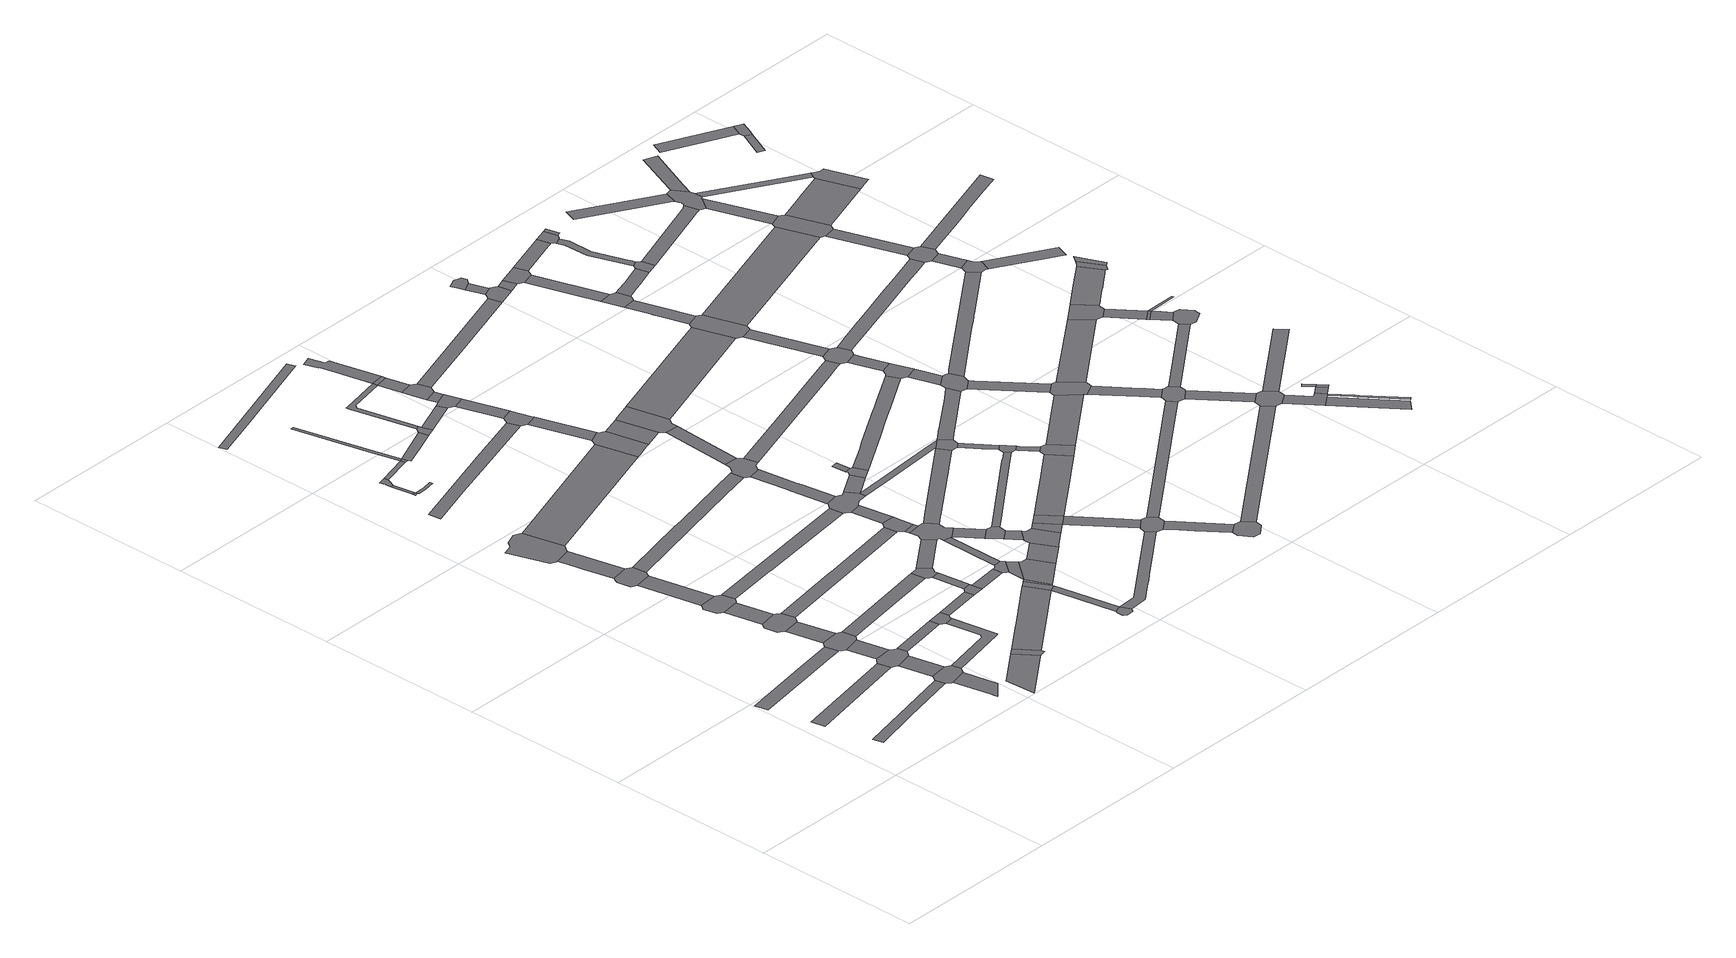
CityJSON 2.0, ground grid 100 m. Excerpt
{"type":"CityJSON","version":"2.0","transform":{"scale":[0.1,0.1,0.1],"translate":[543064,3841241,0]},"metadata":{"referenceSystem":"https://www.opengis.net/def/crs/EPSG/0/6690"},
"CityObjects":{
"road1":{"type":"Road","attributes":{"RoadStructureAttribute.sectionType":"1"},"geometry":[{"type":"MultiSurface","lod":"1","boundaries":[[[0,1,2,3,4]]]}]},
"road2":{"type":"Road","attributes":{"RoadStructureAttribute.sectionType":"1"},"geometry":[{"type":"MultiSurface","lod":"1","boundaries":[[[5,6,7,8,9,10,11,12]]]}]},
"road3":{"type":"Road","attributes":{"RoadStructureAttribute.sectionType":"1"},"geometry":[{"type":"MultiSurface","lod":"1","boundaries":[[[13,14,15,16,17,18,19]]]}]},
"road4":{"type":"Road","attributes":{"RoadStructureAttribute.sectionType":"1"},"geometry":[{"type":"MultiSurface","lod":"1","boundaries":[[[20,21,22,23,24,25]]]}]},
"road5":{"type":"Road","geometry":[{"type":"MultiSurface","lod":"1","boundaries":[[[26,27,28,29,0,4,30,31,21,20,32,33,34]]]}]},
"road6":{"type":"Road","attributes":{"RoadStructureAttribute.sectionType":"1"},"geometry":[{"type":"MultiSurface","lod":"1","boundaries":[[[35,36,28,27]]]}]},
"road7":{"type":"Road","geometry":[{"type":"MultiSurface","lod":"1","boundaries":[[[37,38,39,40,41,5,12,42,36,35,43,44,45,46]]]}]},
"road8":{"type":"Road","attributes":{"RoadStructureAttribute.sectionType":"1"},"geometry":[{"type":"MultiSurface","lod":"1","boundaries":[[[47,48,40,39]]]}]},
"road9":{"type":"Road","geometry":[{"type":"MultiSurface","lod":"1","boundaries":[[[49,50,51,52,13,19,53,54,48,47,55,56]]]}]},
"road10":{"type":"Road","attributes":{"RoadStructureAttribute.sectionType":"1"},"geometry":[{"type":"MultiSurface","lod":"1","boundaries":[[[57,58,50,49]]]}]},
"road11":{"type":"Road","geometry":[{"type":"MultiSurface","lod":"1","boundaries":[[[59,60,61,62,63,64,65,66,67,58,57,68,69,70,71]]]}]},
"road12":{"type":"Road","attributes":{"RoadStructureAttribute.sectionType":"1"},"geometry":[{"type":"MultiSurface","lod":"1","boundaries":[[[72,73,62,61]]]}]},
"road13":{"type":"Road","geometry":[{"type":"MultiSurface","lod":"1","boundaries":[[[74,75,76,77,78,79,80,73,72,81,82,83]]]}]},
"road14":{"type":"Road","attributes":{"RoadStructureAttribute.sectionType":"1"},"geometry":[{"type":"MultiSurface","lod":"1","boundaries":[[[84,85,76,75]]]}]},
"road15":{"type":"Road","geometry":[{"type":"MultiSurface","lod":"1","boundaries":[[[86,87,88,89,90,91,92,93,85,84,94,95,96,97,98]]]}]},
"road16":{"type":"Road","attributes":{"RoadStructureAttribute.sectionType":"1"},"geometry":[{"type":"MultiSurface","lod":"1","boundaries":[[[99,100,101,102,103,89,88]]]}]},
"road17":{"type":"Road","geometry":[{"type":"MultiSurface","lod":"1","boundaries":[[[104,105,106,107,108,109,110,100,99,111,112,113]]]}]},
"road18":{"type":"Road","attributes":{"RoadStructureAttribute.sectionType":"1"},"geometry":[{"type":"MultiSurface","lod":"1","boundaries":[[[114,115,116,117,118]]]}]},
"road19":{"type":"Road","attributes":{"RoadStructureAttribute.sectionType":"1"},"geometry":[{"type":"MultiSurface","lod":"1","boundaries":[[[119,46,45,120,121]]]}]},
"road20":{"type":"Road","attributes":{"RoadStructureAttribute.sectionType":"1"},"geometry":[{"type":"MultiSurface","lod":"1","boundaries":[[[122,123,124,125,126,127,128,34,33]]]}]},
"road21":{"type":"Road","geometry":[{"type":"MultiSurface","lod":"1","boundaries":[[[129,114,118,130,131,132]]]}]},
"road22":{"type":"Road","geometry":[{"type":"MultiSurface","lod":"1","boundaries":[[[133,134,135,136,137]]]}]},
"road23":{"type":"Road","attributes":{"RoadStructureAttribute.sectionType":"1"},"geometry":[{"type":"MultiSurface","lod":"1","boundaries":[[[138,139,133,137]]]}]},
"road24":{"type":"Road","geometry":[{"type":"MultiSurface","lod":"1","boundaries":[[[140,141,142,143,144,139,138,145,146]]]}]},
"road25":{"type":"Road","attributes":{"RoadStructureAttribute.sectionType":"1"},"geometry":[{"type":"MultiSurface","lod":"1","boundaries":[[[147,56,55,148,149]]]}]},
"road26":{"type":"Road","geometry":[{"type":"MultiSurface","lod":"1","boundaries":[[[150,151,152,153,154,155,156,137,136]]]}]},
"road27":{"type":"Road","geometry":[{"type":"MultiSurface","lod":"1","boundaries":[[[157,119,121,126,125,158,159]]]}]},
"road28":{"type":"Road","attributes":{"RoadStructureAttribute.sectionType":"1"},"geometry":[{"type":"MultiSurface","lod":"1","boundaries":[[[160,140,146,161]]]}]},
"road29":{"type":"Road","attributes":{"RoadStructureAttribute.sectionType":"1"},"geometry":[{"type":"MultiSurface","lod":"1","boundaries":[[[162,157,159,163]]]}]},
"road30":{"type":"Road","attributes":{"RoadStructureAttribute.sectionType":"1"},"geometry":[{"type":"MultiSurface","lod":"1","boundaries":[[[164,165,166,71,70,167,168]]]}]},
"road31":{"type":"Road","geometry":[{"type":"MultiSurface","lod":"1","boundaries":[[[169,160,161,170,171]]]}]},
"road32":{"type":"Road","attributes":{"RoadStructureAttribute.sectionType":"1"},"geometry":[{"type":"MultiSurface","lod":"1","boundaries":[[[172,173,174,129,132,175,176,177]]]}]},
"road33":{"type":"Road","attributes":{"RoadStructureAttribute.sectionType":"1"},"geometry":[{"type":"MultiSurface","lod":"1","boundaries":[[[178,179,180,181,160,169]]]}]},
"road34":{"type":"Road","attributes":{"RoadStructureAttribute.sectionType":"1"},"geometry":[{"type":"MultiSurface","lod":"1","boundaries":[[[182,183,184,83,82,185,186,187,188]]]}]},
"road35":{"type":"Road","attributes":{"RoadStructureAttribute.sectionType":"1"},"geometry":[{"type":"MultiSurface","lod":"1","boundaries":[[[189,190,191,192,193,194,195,196]]]}]},
"road36":{"type":"Road","attributes":{"RoadStructureAttribute.sectionType":"1"},"geometry":[{"type":"MultiSurface","lod":"1","boundaries":[[[197,198,113,112,199]]]}]},
"road37":{"type":"Road","attributes":{"RoadStructureAttribute.sectionType":"1"},"geometry":[{"type":"MultiSurface","lod":"1","boundaries":[[[200,201,202,203,98,97,204,205,206,207]]]}]},
"road38":{"type":"Road","geometry":[{"type":"MultiSurface","lod":"1","boundaries":[[[208,209,162,163,210,211]]]}]},
"road39":{"type":"Road","attributes":{"RoadStructureAttribute.sectionType":"1"},"geometry":[{"type":"MultiSurface","lod":"1","boundaries":[[[212,169,171,213,214,215]]]}]},
"road40":{"type":"Road","attributes":{"RoadStructureAttribute.sectionType":"1"},"geometry":[{"type":"MultiSurface","lod":"1","boundaries":[[[216,217,218,219,220,221,222,223]]]}]},
"road41":{"type":"Road","attributes":{"RoadStructureAttribute.sectionType":"1"},"geometry":[{"type":"MultiSurface","lod":"1","boundaries":[[[224,225,209,208]]]}]},
"road42":{"type":"Road","geometry":[{"type":"MultiSurface","lod":"1","boundaries":[[[226,227,147,149,228,225,224,229,230,231,232]]]}]},
"road43":{"type":"Road","attributes":{"RoadStructureAttribute.sectionType":"1"},"geometry":[{"type":"MultiSurface","lod":"1","boundaries":[[[233,211,210,234]]]}]},
"road44":{"type":"Road","geometry":[{"type":"MultiSurface","lod":"1","boundaries":[[[235,236,237,238,239,240,241,242]]]}]},
"road45":{"type":"Road","geometry":[{"type":"MultiSurface","lod":"1","boundaries":[[[243,244,212,215,245,246]]]}]},
"road46":{"type":"Road","attributes":{"RoadStructureAttribute.sectionType":"1"},"geometry":[{"type":"MultiSurface","lod":"1","boundaries":[[[247,248,177,249,236,235]]]}]},
"road47":{"type":"Road","geometry":[{"type":"MultiSurface","lod":"1","boundaries":[[[250,251,172,177,248,252]]]}]},
"road48":{"type":"Road","attributes":{"RoadStructureAttribute.sectionType":"1"},"geometry":[{"type":"MultiSurface","lod":"1","boundaries":[[[253,250,252,254]]]}]},
"road49":{"type":"Road","attributes":{"RoadStructureAttribute.sectionType":"1"},"geometry":[{"type":"MultiSurface","lod":"1","boundaries":[[[255,226,232,256]]]}]},
"road50":{"type":"Road","geometry":[{"type":"MultiSurface","lod":"1","boundaries":[[[257,258,259,233,234,260,261,262]]]}]},
"road51":{"type":"Road","attributes":{"RoadStructureAttribute.sectionType":"1"},"geometry":[{"type":"MultiSurface","lod":"1","boundaries":[[[263,264,265,266,244,243,267,268,269]]]}]},
"road52":{"type":"Road","attributes":{"RoadStructureAttribute.sectionType":"1"},"geometry":[{"type":"MultiSurface","lod":"1","boundaries":[[[270,262,261,253,271]]]}]},
"road53":{"type":"Road","attributes":{"RoadStructureAttribute.sectionType":"1"},"geometry":[{"type":"MultiSurface","lod":"1","boundaries":[[[272,246,245,273]]]}]},
"road54":{"type":"Road","geometry":[{"type":"MultiSurface","lod":"1","boundaries":[[[274,271,253,254,275,276,277]]]}]},
"road55":{"type":"Road","attributes":{"RoadStructureAttribute.sectionType":"1"},"geometry":[{"type":"MultiSurface","lod":"1","boundaries":[[[278,279,258,257,280]]]}]},
"road56":{"type":"Road","geometry":[{"type":"MultiSurface","lod":"1","boundaries":[[[281,164,168,282,283,284,285]]]}]},
"road57":{"type":"Road","attributes":{"RoadStructureAttribute.sectionType":"1"},"geometry":[{"type":"MultiSurface","lod":"1","boundaries":[[[283,282,286,287]]]}]},
"road58":{"type":"Road","geometry":[{"type":"MultiSurface","lod":"1","boundaries":[[[288,287,286,289,290,255,256,291,292,278,280,293,294,295,296,297,298]]]}]},
"road59":{"type":"Road","attributes":{"RoadStructureAttribute.sectionType":"1"},"geometry":[{"type":"MultiSurface","lod":"1","boundaries":[[[299,300,281,285]]]}]},
"road60":{"type":"Road","geometry":[{"type":"MultiSurface","lod":"1","boundaries":[[[301,302,272,273,303,304,305]]]}]},
"road61":{"type":"Road","attributes":{"RoadStructureAttribute.sectionType":"1"},"geometry":[{"type":"MultiSurface","lod":"1","boundaries":[[[306,277,276,307]]]}]},
"road62":{"type":"Road","geometry":[{"type":"MultiSurface","lod":"1","boundaries":[[[308,309,310,311,312,313,189,196,314,315]]]}]},
"road63":{"type":"Road","attributes":{"RoadStructureAttribute.sectionType":"1"},"geometry":[{"type":"MultiSurface","lod":"1","boundaries":[[[294,293,316,317,318]]]}]},
"road64":{"type":"Road","attributes":{"RoadStructureAttribute.sectionType":"1"},"geometry":[{"type":"MultiSurface","lod":"1","boundaries":[[[319,320,321,322,323,302,301]]]}]},
"road65":{"type":"Road","geometry":[{"type":"MultiSurface","lod":"1","boundaries":[[[324,325,326,327,328,329,182,188,330,331,300,299,332,333,334,335,336,337,338]]]}]},
"road66":{"type":"Road","attributes":{"RoadStructureAttribute.sectionType":"1"},"geometry":[{"type":"MultiSurface","lod":"1","boundaries":[[[339,305,304,340,312,311]]]}]},
"road67":{"type":"Road","attributes":{"RoadStructureAttribute.sectionType":"1"},"geometry":[{"type":"MultiSurface","lod":"1","boundaries":[[[341,315,314,342,343]]]}]},
"road68":{"type":"Road","geometry":[{"type":"MultiSurface","lod":"1","boundaries":[[[344,343,342,197,199,345,346,347,348]]]}]},
"road69":{"type":"Road","attributes":{"RoadStructureAttribute.sectionType":"1"},"geometry":[{"type":"MultiSurface","lod":"1","boundaries":[[[349,269,350,351,352]]]}]},
"road70":{"type":"Road","attributes":{"RoadStructureAttribute.sectionType":"1"},"geometry":[{"type":"MultiSurface","lod":"1","boundaries":[[[353,354,355,356,357,358,359,327,326]]]}]},
"road71":{"type":"Road","geometry":[{"type":"MultiSurface","lod":"1","boundaries":[[[352,351,360,321,320,361,362,363]]]}]},
"road72":{"type":"Road","geometry":[{"type":"MultiSurface","lod":"1","boundaries":[[[364,263,269,349]]]}]},
"road73":{"type":"Road","attributes":{"RoadStructureAttribute.sectionType":"1"},"geometry":[{"type":"MultiSurface","lod":"1","boundaries":[[[365,366,367,368,369,370,371,372,373,263,364]]]}]},
"road74":{"type":"Road","geometry":[{"type":"MultiSurface","lod":"1","boundaries":[[[318,317,374,375,376,377,378]]]}]},
"road75":{"type":"Road","attributes":{"RoadStructureAttribute.sectionType":"1"},"geometry":[{"type":"MultiSurface","lod":"1","boundaries":[[[379,380,235,242,381,382,383,384,385,386,387,388]]]}]},
"road76":{"type":"Road","geometry":[{"type":"MultiSurface","lod":"1","boundaries":[[[389,390,391,392,200,207,357,356,393,394,395,396,397,398]]]}]},
"road77":{"type":"Road","attributes":{"RoadStructureAttribute.sectionType":"1"},"geometry":[{"type":"MultiSurface","lod":"1","boundaries":[[[375,374,399,400]]]}]},
"road78":{"type":"Road","geometry":[{"type":"MultiSurface","lod":"1","boundaries":[[[401,402,400,399,403,306,307,404,405,406]]]}]},
"road79":{"type":"Road","attributes":{"RoadStructureAttribute.sectionType":"1"},"geometry":[{"type":"MultiSurface","lod":"1","boundaries":[[[407,348,347,408]]]}]},
"road80":{"type":"Road","attributes":{"RoadStructureAttribute.sectionType":"1"},"geometry":[{"type":"MultiSurface","lod":"1","boundaries":[[[409,338,337,410,411]]]}]},
"road81":{"type":"Road","attributes":{"RoadStructureAttribute.sectionType":"1"},"geometry":[{"type":"MultiSurface","lod":"1","boundaries":[[[412,389,398,413]]]}]},
"road82":{"type":"Road","attributes":{"RoadStructureAttribute.sectionType":"1"},"geometry":[{"type":"MultiSurface","lod":"1","boundaries":[[[414,406,405,415]]]}]},
"road83":{"type":"Road","geometry":[{"type":"MultiSurface","lod":"1","boundaries":[[[416,417,418,407,408,419,412,413,420,421,422]]]}]},
"road84":{"type":"Road","geometry":[{"type":"MultiSurface","lod":"1","boundaries":[[[423,424,425,409,411,426,427]]]}]},
"road85":{"type":"Road","geometry":[{"type":"MultiSurface","lod":"1","boundaries":[[[428,429,424,423]]]}]},
"road86":{"type":"Road","geometry":[{"type":"MultiSurface","lod":"1","boundaries":[[[430,414,415,431]]]}]},
"road87":{"type":"Road","attributes":{"RoadStructureAttribute.sectionType":"1"},"geometry":[{"type":"MultiSurface","lod":"1","boundaries":[[[432,433,298,297,434,435,436,437,438,439,440]]]}]},
"road88":{"type":"Road","attributes":{"RoadStructureAttribute.sectionType":"1"},"geometry":[{"type":"MultiSurface","lod":"1","boundaries":[[[441,442,431,415,443,444,445]]]}]},
"road89":{"type":"Road","attributes":{"RoadStructureAttribute.sectionType":"1"},"geometry":[{"type":"MultiSurface","lod":"1","boundaries":[[[446,447,448,337,336,449,450,451]]]}]},
"road90":{"type":"Road","attributes":{"RoadStructureAttribute.sectionType":"1"},"geometry":[{"type":"MultiSurface","lod":"1","boundaries":[[[452,453,454,455,378,377,456,457,458,459,460]]]}]},
"road91":{"type":"Road","geometry":[{"type":"MultiSurface","lod":"1","boundaries":[[[461,445,444,462,463,379,388,464,465,466,467,468,469]]]}]},
"road92":{"type":"Road","attributes":{"RoadStructureAttribute.sectionType":"1"},"geometry":[{"type":"MultiSurface","lod":"1","boundaries":[[[470,471,363,362,472,473,474,475]]]}]},
"road93":{"type":"Road","attributes":{"RoadStructureAttribute.sectionType":"1"},"geometry":[{"type":"MultiSurface","lod":"1","boundaries":[[[476,477,466,465,478,479,480,481,482]]]}]},
"road94":{"type":"Road","attributes":{"RoadStructureAttribute.sectionType":"1"},"geometry":[{"type":"MultiSurface","lod":"1","boundaries":[[[483,484,485,486,430,431,487,488,489]]]}]},
"road95":{"type":"Road","geometry":[{"type":"MultiSurface","lod":"1","boundaries":[[[482,481,490,491,492,493,494,495,496,497,498]]]}]},
"road96":{"type":"Road","attributes":{"RoadStructureAttribute.sectionType":"1"},"geometry":[{"type":"MultiSurface","lod":"1","boundaries":[[[499,500,501,502,503,397,396,504,505,506]]]}]},
"road97":{"type":"Road","geometry":[{"type":"MultiSurface","lod":"1","boundaries":[[[507,446,451,432,440,508,509,510,511,512]]]}]},
"road98":{"type":"Road","attributes":{"RoadStructureAttribute.sectionType":"1"},"geometry":[{"type":"MultiSurface","lod":"1","boundaries":[[[513,514,515,516,517,518,519,520,427,426,521,522,523,524,525,526,527]]]}]},
"road99":{"type":"Road","attributes":{"RoadStructureAttribute.sectionType":"1"},"geometry":[{"type":"MultiSurface","lod":"1","boundaries":[[[528,416,422,529,530]]]}]},
"road100":{"type":"Road","attributes":{"RoadStructureAttribute.sectionType":"1"},"geometry":[{"type":"MultiSurface","lod":"1","boundaries":[[[531,532,510,509,533,534,535,536]]]}]},
"road101":{"type":"Road","geometry":[{"type":"MultiSurface","lod":"1","boundaries":[[[537,536,535,452,460,538,539]]]}]},
"road102":{"type":"Road","attributes":{"RoadStructureAttribute.sectionType":"1"},"geometry":[{"type":"MultiSurface","lod":"1","boundaries":[[[540,539,538,541,542,543]]]}]},
"road103":{"type":"Road","geometry":[{"type":"MultiSurface","lod":"1","boundaries":[[[544,543,542,483,489,545,546]]]}]},
"road104":{"type":"Road","attributes":{"RoadStructureAttribute.sectionType":"1"},"geometry":[{"type":"MultiSurface","lod":"1","boundaries":[[[547,548,549,550,551,552,553,507,512,554,555,556]]]}]},
"road105":{"type":"Road","attributes":{"RoadStructureAttribute.sectionType":"1"},"geometry":[{"type":"MultiSurface","lod":"1","boundaries":[[[557,558,559,560]]]}]},
"road106":{"type":"Road","geometry":[{"type":"MultiSurface","lod":"1","boundaries":[[[561,560,559,562,470,475,563,564]]]}]},
"road107":{"type":"Road","geometry":[{"type":"MultiSurface","lod":"1","boundaries":[[[565,566,567,568,569,570,558,557,571,572,573]]]}]},
"road108":{"type":"Road","attributes":{"RoadStructureAttribute.sectionType":"1"},"geometry":[{"type":"MultiSurface","lod":"1","boundaries":[[[574,469,468,575]]]}]},
"road109":{"type":"Road","attributes":{"RoadStructureAttribute.sectionType":"1"},"geometry":[{"type":"MultiSurface","lod":"1","boundaries":[[[576,564,563,577]]]}]},
"road110":{"type":"Road","attributes":{"RoadStructureAttribute.sectionType":"1"},"geometry":[{"type":"MultiSurface","lod":"1","boundaries":[[[578,546,545,579]]]}]},
"road111":{"type":"Road","geometry":[{"type":"MultiSurface","lod":"1","boundaries":[[[580,576,577,581,582,583]]]}]},
"road112":{"type":"Road","attributes":{"RoadStructureAttribute.sectionType":"1"},"geometry":[{"type":"MultiSurface","lod":"1","boundaries":[[[582,581,584,585,586,587]]]}]},
"road113":{"type":"Road","attributes":{"RoadStructureAttribute.sectionType":"1"},"geometry":[{"type":"MultiSurface","lod":"1","boundaries":[[[588,589,590,591,592,593,594,595,596,597]]]}]},
"road114":{"type":"Road","attributes":{"RoadStructureAttribute.sectionType":"1"},"geometry":[{"type":"MultiSurface","lod":"1","boundaries":[[[598,498,497,599,600]]]}]},
"road115":{"type":"Road","geometry":[{"type":"MultiSurface","lod":"1","boundaries":[[[597,596,528,530,601,602,603,604,605,606,607]]]}]},
"road116":{"type":"Road","geometry":[{"type":"MultiSurface","lod":"1","boundaries":[[[608,587,586,591,590,609,610,611,612]]]}]},
"road117":{"type":"Road","attributes":{"RoadStructureAttribute.sectionType":"1"},"geometry":[{"type":"MultiSurface","lod":"1","boundaries":[[[604,603,613,614]]]}]},
"road118":{"type":"Road","geometry":[{"type":"MultiSurface","lod":"1","boundaries":[[[615,616,617,618,513,527,619,620]]]}]},
"road119":{"type":"Road","geometry":[{"type":"MultiSurface","lod":"1","boundaries":[[[621,614,613,622,623,499,506,624,625,626,627,628,629]]]}]},
"road120":{"type":"Road","attributes":{"RoadStructureAttribute.sectionType":"1"},"geometry":[{"type":"MultiSurface","lod":"1","boundaries":[[[630,626,625,631,632,616,615]]]}]},
"road121":{"type":"Road","attributes":{"RoadStructureAttribute.sectionType":"1"},"geometry":[{"type":"MultiSurface","lod":"1","boundaries":[[[620,619,633,634]]]}]},
"road122":{"type":"Road","geometry":[{"type":"MultiSurface","lod":"1","boundaries":[[[634,633,635,547,556,636,637,638,639,640]]]}]},
"road123":{"type":"Road","attributes":{"RoadStructureAttribute.sectionType":"1"},"geometry":[{"type":"MultiSurface","lod":"1","boundaries":[[[641,637,636,642,643]]]}]},
"road124":{"type":"Road","attributes":{"RoadStructureAttribute.sectionType":"1"},"geometry":[{"type":"MultiSurface","lod":"1","boundaries":[[[644,645,646,612,611,647,648,649,650]]]}]},
"road125":{"type":"Road","attributes":{"RoadStructureAttribute.sectionType":"1"},"geometry":[{"type":"MultiSurface","lod":"1","boundaries":[[[651,652,653,654,580,583,655,656,657]]]}]},
"road126":{"type":"Road","geometry":[{"type":"MultiSurface","lod":"1","boundaries":[[[643,642,658,578,579,659,660,661,662,663,664]]]}]},
"road127":{"type":"Road","attributes":{"RoadStructureAttribute.sectionType":"1"},"geometry":[{"type":"MultiSurface","lod":"1","boundaries":[[[665,666,660,659,667,668,669]]]}]},
"road128":{"type":"Road","geometry":[{"type":"MultiSurface","lod":"1","boundaries":[[[670,671,644,650,672,673]]]}]},
"road129":{"type":"Road","attributes":{"RoadStructureAttribute.sectionType":"1"},"geometry":[{"type":"MultiSurface","lod":"1","boundaries":[[[674,675,676,677,678,679,680,681,671,670]]]}]},
"road130":{"type":"Road","geometry":[{"type":"MultiSurface","lod":"1","boundaries":[[[682,651,657,683,684,679,678,685,686]]]}]},
"road131":{"type":"Road","geometry":[{"type":"MultiSurface","lod":"1","boundaries":[[[687,688,669,668,689,690,574,575,691,692,693,694,695,696]]]}]},
"road132":{"type":"Road","attributes":{"RoadStructureAttribute.sectionType":"1"},"geometry":[{"type":"MultiSurface","lod":"1","boundaries":[[[697,682,686,698]]]}]},
"road133":{"type":"Road","attributes":{"RoadStructureAttribute.sectionType":"1"},"geometry":[{"type":"MultiSurface","lod":"1","boundaries":[[[693,692,699,700]]]}]},
"road134":{"type":"Road","attributes":{"RoadStructureAttribute.sectionType":"1"},"geometry":[{"type":"MultiSurface","lod":"1","boundaries":[[[701,607,606,702]]]}]},
"road135":{"type":"Road","attributes":{"RoadStructureAttribute.sectionType":"1"},"geometry":[{"type":"MultiSurface","lod":"1","boundaries":[[[703,704,705,706,707,708,709,710,711,629,628,712,713,714,715,716]]]}]},
"road136":{"type":"Road","attributes":{"RoadStructureAttribute.sectionType":"1"},"geometry":[{"type":"MultiSurface","lod":"1","boundaries":[[[717,718,719,640,639,720,721,722,723,724,725,726]]]}]},
"road137":{"type":"Road","attributes":{"RoadStructureAttribute.sectionType":"1"},"geometry":[{"type":"MultiSurface","lod":"1","boundaries":[[[727,728,664,663,729]]]}]},
"road138":{"type":"Road","geometry":[{"type":"MultiSurface","lod":"1","boundaries":[[[700,699,730,731,598,600,732,733,734,735,736,737,738]]]}]},
"road139":{"type":"Road","geometry":[{"type":"MultiSurface","lod":"1","boundaries":[[[739,734,733,740,741,742,743,744,745]]]}]},
"road140":{"type":"Road","attributes":{"RoadStructureAttribute.sectionType":"1"},"geometry":[{"type":"MultiSurface","lod":"1","boundaries":[[[746,747,748,749,673,672,750,751,752]]]}]},
"road141":{"type":"Road","attributes":{"RoadStructureAttribute.sectionType":"1"},"geometry":[{"type":"MultiSurface","lod":"1","boundaries":[[[753,754,696,695,755]]]}]},
"road142":{"type":"Road","attributes":{"RoadStructureAttribute.sectionType":"1"},"geometry":[{"type":"MultiSurface","lod":"1","boundaries":[[[742,741,756,757]]]}]},
"road143":{"type":"Road","geometry":[{"type":"MultiSurface","lod":"1","boundaries":[[[758,745,744,759]]]}]},
"road144":{"type":"Road","geometry":[{"type":"MultiSurface","lod":"1","boundaries":[[[760,761,758,762]]]}]},
"road145":{"type":"Road","geometry":[{"type":"MultiSurface","lod":"1","boundaries":[[[762,758,759,763]]]}]},
"road146":{"type":"Road","attributes":{"RoadStructureAttribute.sectionType":"1"},"geometry":[{"type":"MultiSurface","lod":"1","boundaries":[[[764,765,766,767,768,769]]]}]},
"road147":{"type":"Road","geometry":[{"type":"MultiSurface","lod":"1","boundaries":[[[770,771,744,743,772,773,774,775]]]}]},
"road148":{"type":"Road","geometry":[{"type":"MultiSurface","lod":"1","boundaries":[[[776,727,729,777,778,779,780,781]]]}]},
"road149":{"type":"Road","attributes":{"RoadStructureAttribute.sectionType":"1"},"geometry":[{"type":"MultiSurface","lod":"1","boundaries":[[[782,738,737,783]]]}]},
"road150":{"type":"Road","attributes":{"RoadStructureAttribute.sectionType":"1"},"geometry":[{"type":"MultiSurface","lod":"1","boundaries":[[[784,779,778,785,786]]]}]},
"road151":{"type":"Road","geometry":[{"type":"MultiSurface","lod":"1","boundaries":[[[787,769,768,788,789,746,752,790,791,792,793,794]]]}]},
"road152":{"type":"Road","geometry":[{"type":"MultiSurface","lod":"1","boundaries":[[[795,786,785,796,797]]]}]},
"road153":{"type":"Road","attributes":{"RoadStructureAttribute.sectionType":"1"},"geometry":[{"type":"MultiSurface","lod":"1","boundaries":[[[798,799,800,791,790,801,802,803]]]}]},
"road154":{"type":"Road","geometry":[{"type":"MultiSurface","lod":"1","boundaries":[[[803,802,701,702,804,805,806,807,808]]]}]},
"road155":{"type":"Road","attributes":{"RoadStructureAttribute.sectionType":"1"},"geometry":[{"type":"MultiSurface","lod":"1","boundaries":[[[805,804,809,810,811]]]}]},
"road156":{"type":"Road","attributes":{"RoadStructureAttribute.sectionType":"1"},"geometry":[{"type":"MultiSurface","lod":"1","boundaries":[[[812,813,814,815,797,796,816,817]]]}]},
"road157":{"type":"Road","geometry":[{"type":"MultiSurface","lod":"1","boundaries":[[[818,811,810,819,703,716,820,821,822,823,824,825,826]]]}]},
"road158":{"type":"Road","geometry":[{"type":"MultiSurface","lod":"1","boundaries":[[[827,828,829,830,717,726,831,832,833,834]]]}]},
"road159":{"type":"Road","attributes":{"RoadStructureAttribute.sectionType":"1"},"geometry":[{"type":"MultiSurface","lod":"1","boundaries":[[[823,822,835,829,828]]]}]},
"road160":{"type":"Road","geometry":[{"type":"MultiSurface","lod":"1","boundaries":[[[836,837,817,816,838,753,755,839,840,841,842,843]]]}]},
"road161":{"type":"Road","attributes":{"RoadStructureAttribute.sectionType":"1"},"geometry":[{"type":"MultiSurface","lod":"1","boundaries":[[[844,845,776,781,846,847,848,849,850,851,852,853,854,855,856]]]}]},
"road162":{"type":"Road","attributes":{"RoadStructureAttribute.sectionType":"1"},"geometry":[{"type":"MultiSurface","lod":"1","boundaries":[[[857,795,797,858]]]}]},
"road163":{"type":"Road","attributes":{"RoadStructureAttribute.sectionType":"1"},"geometry":[{"type":"MultiSurface","lod":"1","boundaries":[[[859,860,787,794,861,862,863]]]}]},
"road164":{"type":"Road","attributes":{"RoadStructureAttribute.sectionType":"1"},"geometry":[{"type":"MultiSurface","lod":"1","boundaries":[[[834,833,864,865,866,867]]]}]},
"road165":{"type":"Road","attributes":{"RoadStructureAttribute.sectionType":"1"},"geometry":[{"type":"MultiSurface","lod":"1","boundaries":[[[868,869,870,808,807,871]]]}]},
"road166":{"type":"Road","attributes":{"RoadStructureAttribute.sectionType":"1"},"geometry":[{"type":"MultiSurface","lod":"1","boundaries":[[[872,873,793,792,874,875,876,877,878]]]}]},
"road167":{"type":"Road","geometry":[{"type":"MultiSurface","lod":"1","boundaries":[[[879,880,844,856,881,882]]]}]},
"road168":{"type":"Road","attributes":{"RoadStructureAttribute.sectionType":"1"},"geometry":[{"type":"MultiSurface","lod":"1","boundaries":[[[883,879,882,884,885]]]}]},
"road169":{"type":"Road","attributes":{"RoadStructureAttribute.sectionType":"1"},"geometry":[{"type":"MultiSurface","lod":"1","boundaries":[[[886,887,888,826,825,889,890,891,892,893]]]}]},
"road170":{"type":"Road","geometry":[{"type":"MultiSurface","lod":"1","boundaries":[[[894,895,896,878,877,868,871,897,898,899]]]}]},
"road171":{"type":"Road","attributes":{"RoadStructureAttribute.sectionType":"1"},"geometry":[{"type":"MultiSurface","lod":"1","boundaries":[[[900,901,902,903,904]]]}]},
"road172":{"type":"Road","geometry":[{"type":"MultiSurface","lod":"1","boundaries":[[[905,906,907,908]]]}]},
"road173":{"type":"Road","geometry":[{"type":"MultiSurface","lod":"1","boundaries":[[[904,903,905,908,909,910]]]}]}
},
"vertices":[
[809,461,0],[179,316,0],[195,258,0],[473,322,0],[821,401,0],
[732,787,0],[711,783,0],[705,781,0],[92,659,0],[108,578,0],[721,703,0],[741,707,0],[752,709,0],
[669,1091,0],[417,1047,0],[13,977,0],[32,900,0],[426,968,0],[430,968,0],[687,1012,0],
[960,405,0],[855,378,0],[903,153,0],[906,142,0],[910,122,0],[1002,206,0],
[944,506,0],[937,510,0],[830,495,0],[825,487,0],[822,400,0],[848,383,0],[965,412,0],[982,439,0],[971,492,0],
[891,717,0],[787,689,0],
[902,805,0],[874,822,0],[867,826,0],[759,816,0],[754,810,0],[780,693,0],[896,724,0],[914,748,0],[916,750,0],[904,806,0],
[827,1013,0],[722,989,0],
[801,1131,0],[692,1122,0],[688,1116,0],[687,1114,0],[710,996,0],[715,993,0],[847,1041,0],[832,1120,0],
[752,1354,0],[646,1336,0],
[733,1483,0],[730,1485,0],[723,1489,0],[616,1469,0],[611,1462,0],[596,1439,0],[612,1360,0],[635,1344,0],[638,1342,0],[757,1362,0],[760,1366,0],[775,1388,0],[757,1468,0],
[676,1705,0],[570,1689,0],
[657,1825,0],[650,1828,0],[541,1821,0],[537,1814,0],[534,1810,0],[519,1788,0],[537,1710,0],[682,1711,0],[703,1735,0],[685,1811,0],
[567,2205,0],[462,2187,0],
[548,2335,0],[544,2337,0],[537,2340,0],[431,2321,0],[427,2312,0],[424,2305,0],[415,2284,0],[428,2203,0],[571,2214,0],[574,2218,0],[585,2238,0],[586,2240,0],[575,2322,0],
[466,2671,0],[360,2643,0],[373,2584,0],[387,2521,0],[393,2494,0],
[434,2959,0],[393,2977,0],[319,2947,0],[302,2915,0],[241,2894,0],[320,2658,0],[354,2645,0],[465,2676,0],[491,2715,0],[437,2958,0],
[1254,343,0],[1048,189,0],[1058,7,0],[1329,211,0],[1345,222,0],
[1209,858,0],[1059,775,0],[1219,804,0],
[1337,517,0],[1351,521,0],[1347,548,0],[1306,793,0],[1249,784,0],[1286,579,0],[1272,559,0],
[1294,373,0],[1389,232,0],[1386,243,0],[1384,253,0],
[338,3623,0],[341,3602,0],[354,3604,0],[370,3600,0],[360,3618,0],
[336,3750,0],[318,3747,0],
[351,3827,0],[307,3815,0],[312,3797,0],[314,3790,0],[313,3777,0],[352,3789,0],[357,3802,0],
[1481,1232,0],[1284,1115,0],[1495,1151,0],
[392,3598,0],[417,3601,0],[485,3614,0],[483,3623,0],[482,3631,0],[427,3621,0],[402,3618,0],
[1306,875,0],[1303,808,0],[1316,821,0],
[532,3877,0],[539,3851,0],
[1536,914,0],[1545,857,0],
[1713,1630,0],[1220,1547,0],[1216,1546,0],[1229,1467,0],[1727,1553,0],
[551,3886,0],[556,3855,0],[560,3856,0],
[1774,735,0],[1486,518,0],[1451,492,0],[1541,372,0],[1824,585,0],[1839,596,0],
[511,4041,0],[404,4498,0],[384,4494,0],[492,4037,0],
[1664,1957,0],[1009,1860,0],[690,1812,0],[707,1735,0],[1018,1780,0],[1021,1781,0],[1676,1875,0],
[1164,3721,0],[822,3613,0],[504,3510,0],[250,3430,0],[260,3357,0],[532,3443,0],[693,3494,0],[1189,3649,0],
[1315,3252,0],[1280,3240,0],[1371,3007,0],
[1577,2557,0],[1077,2440,0],[1034,2430,0],[1011,2425,0],[1029,2347,0],[1054,2353,0],[1407,2436,0],[1585,2477,0],
[1603,941,0],[1555,935,0],[1614,867,0],[1604,929,0],
[795,3990,0],[568,3836,0],[684,3883,0],[810,3935,0],
[831,4928,0],[8,4652,0],[24,4605,0],[342,4711,0],[358,4717,0],[369,4721,0],[442,4745,0],[845,4880,0],
[1577,1134,0],[1528,1127,0],
[1536,1247,0],[1526,1240,0],[1514,1137,0],[1576,1145,0],[1574,1156,0],[1582,1171,0],[1593,1191,0],
[1792,953,0],[1797,896,0],
[1957,233,0],[1914,218,0],[1908,204,0],[1906,167,0],[1908,165,0],[1927,151,0],[1971,157,0],[1985,176,0],
[839,4031,0],[816,4023,0],[860,3955,0],[843,4014,0],
[1891,568,0],[1882,616,0],[1851,533,0],
[1810,762,0],[1776,736,0],[1880,627,0],
[1825,772,0],[1888,633,0],
[1754,1412,0],[1807,1352,0],
[1870,976,0],[1825,972,0],[1807,955,0],[1816,882,0],[1825,876,0],[1888,955,0],
[985,4477,0],[734,4424,0],[722,4421,0],[727,4398,0],[757,4382,0],[772,4404,0],[990,4448,0],
[1924,912,0],[1931,905,0],
[1042,4096,0],[1066,4039,0],
[1941,893,0],[1923,660,0],[2047,754,0],[1977,891,0],
[1828,1324,0],[1827,1316,0],[1873,1316,0],
[1738,1661,0],[1758,1529,0],[1836,1541,0],[1821,1642,0],[1818,1662,0],
[1762,1499,0],[1841,1511,0],
[1848,1511,0],[1770,1447,0],[1757,1418,0],[1812,1356,0],[1828,1351,0],[1879,1316,0],[1946,1367,0],[1919,1403,0],[1925,1443,0],[1927,1445,0],[1881,1510,0],
[1786,1867,0],[1711,1850,0],
[1149,4140,0],[1073,4109,0],[1077,4034,0],[1102,4020,0],[1179,4044,0],
[2104,984,0],[2173,849,0],
[1294,3673,0],[1277,3726,0],[1268,3756,0],[1259,3784,0],[1184,3761,0],[1167,3725,0],[1223,3632,0],[1299,3656,0],
[1890,1302,0],[1982,1182,0],[2047,1232,0],
[1148,4144,0],[1134,4193,0],[1055,4170,0],[1070,4122,0],[1071,4118,0],
[1801,1994,0],[1787,2001,0],[1767,2010,0],[1689,1993,0],[1689,1989,0],[1682,1980,0],[1697,1861,0],[1709,1852,0],[1786,1873,0],[1792,1877,0],[1817,1894,0],[1850,1897,0],[1873,1899,0],[1871,1939,0],[1828,2010,0],
[1185,4023,0],[1103,4019,0],
[1312,3613,0],[1330,3288,0],[1403,3321,0],
[1406,3311,0],[1394,3015,0],[1470,3040,0],[1497,3049,0],[1441,3294,0],
[1069,4466,0],[991,4446,0],[1020,4312,0],[1100,4329,0],
[1733,2217,0],[1729,2249,0],[1725,2274,0],[1695,2475,0],[1617,2457,0],[1649,2248,0],[1654,2216,0],
[1039,4225,0],[1153,4231,0],[1157,4232,0],[1135,4309,0],
[1064,4488,0],
[996,4786,0],[968,4790,0],[941,4880,0],[883,4861,0],[910,4781,0],[917,4783,0],[938,4686,0],[983,4482,0],[984,4479,0],
[2041,1105,0],[2106,1155,0],[2109,1182,0],[2112,1196,0],[2087,1229,0],
[2573,621,0],[2073,243,0],[2098,185,0],[2196,260,0],[2244,296,0],[2284,326,0],[2399,414,0],[2470,468,0],[2592,561,0],[2611,574,0],
[1615,2632,0],[1613,2593,0],[1592,2566,0],[1587,2559,0],[1694,2482,0],[1697,2486,0],[1716,2512,0],[1745,2522,0],[1720,2600,0],[1697,2627,0],
[2103,1025,0],[2157,1090,0],
[2173,1070,0],[2171,1073,0],[2103,1020,0],[2192,864,0],[2280,930,0],[2210,1066,0],
[1558,3332,0],[1613,3087,0],
[1967,2094,0],[1909,1962,0],[1999,2017,0],
[1642,3060,0],[1722,3053,0],
[2253,1098,0],[2344,978,0],
[1688,3375,0],[1673,3370,0],[1581,3340,0],[1623,3077,0],[1723,3076,0],[1725,3096,0],[1744,3130,0],
[2016,2137,0],[1977,2131,0],[1978,2117,0],[2062,2055,0],[2030,2131,0],
[2007,2220,0],[1968,2216,0],
[2317,1146,0],[2408,1027,0],
[2447,1941,0],[1947,1561,0],[1979,1484,0],[1996,1497,0],[2284,1714,0],[2322,1742,0],[2354,1767,0],[2397,1799,0],[2489,1869,0],
[2590,784,0],[2435,990,0],[2368,947,0],[2585,663,0],[2646,712,0],
[2510,1989,0],[2447,1984,0],[2039,1952,0],[2042,1912,0],[2450,1945,0],[2453,1945,0],
[2653,1659,0],[2619,1634,0],[2606,1625,0],[2582,1608,0],[2178,1247,0],[2257,1308,0],[2582,1557,0],[2630,1593,0],[2677,1629,0],
[2658,710,0],[2585,662,0],[2574,623,0],[2613,575,0],[2652,569,0],[2717,617,0],[2721,656,0],[2721,658,0],[2683,706,0],
[1980,4588,0],[1486,4424,0],[1503,4346,0],[1511,4348,0],[1654,4395,0],[1998,4509,0],
[2753,569,0],[2733,595,0],[2666,551,0],[2706,499,0],[2753,437,0],[2869,287,0],[2932,331,0],
[2778,1494,0],[2605,1363,0],[2584,1348,0],[2451,1247,0],[2541,1128,0],[2586,1161,0],[2868,1375,0],
[2868,284,0],[2867,271,0],[2864,245,0],[2910,178,0],[2936,174,0],[2954,171,0],[3016,221,0],[3022,263,0],[2974,326,0],
[2695,2918,0],[2672,2911,0],[2664,2909,0],[2569,2879,0],[2164,2745,0],[2570,2794,0],[2688,2833,0],[2718,2842,0],
[2512,1990,0],[2502,1868,0],[2528,1867,0],[2561,1891,0],[2565,1917,0],[2568,1930,0],
[2790,2594,0],[2573,2462,0],[2523,2432,0],[2511,2424,0],[2507,2422,0],[2356,2331,0],[2231,2254,0],[2181,2221,0],[2339,2223,0],[2390,2255,0],[2455,2297,0],[2547,2353,0],[2552,2356,0],[2574,2369,0],[2822,2520,0],
[2472,3636,0],[2537,3396,0],[2544,3398,0],
[2638,1789,0],[2579,1866,0],[2580,1798,0],[2606,1764,0],[2656,1698,0],[2688,1722,0],
[2707,1697,0],[2710,1629,0],[2741,1653,0],
[2749,1641,0],[2718,1618,0],[2783,1532,0],[2814,1556,0],
[2854,1552,0],[2945,1433,0],[2856,1551,0],
[2909,2290,0],[2900,2282,0],[2872,2260,0],[2832,2228,0],[2606,2061,0],[2577,2040,0],[2566,2031,0],[2578,1940,0],[2607,1962,0],[2938,2212,0],
[2017,4756,0],[1962,4728,0],[1998,4626,0],[2055,4648,0],
[2058,4647,0],[1999,4623,0],[2115,4548,0],[2097,4627,0],
[2031,4820,0],[2019,4824,0],[1990,4835,0],[1935,4808,0],[1938,4798,0],[1947,4771,0],[2029,4772,0],[2041,4787,0],[2032,4819,0],
[3570,1378,0],[3605,1328,0],
[2155,4646,0],[2181,4570,0],
[3228,1834,0],[3337,1730,0],
[2284,4689,0],[2216,4555,0],[2294,4577,0],[2309,4613,0],
[2312,4242,0],[2329,4186,0],[2342,4144,0],[2422,4155,0],
[2561,3708,0],[2505,3886,0],[2460,4026,0],[2382,4014,0],[2424,3876,0],[2426,3869,0],[2428,3862,0],[2439,3828,0],[2488,3668,0],[2566,3691,0],
[3858,991,0],[3095,318,0],[3908,930,0],
[2564,3389,0],[2576,3383,0],[2577,3381,0],[2655,3405,0],[2655,3406,0],[2669,3437,0],[2593,3675,0],
[2446,4147,0],[2468,4040,0],[2475,4052,0],[2480,4063,0],[2459,4142,0],
[2713,2955,0],[2789,2980,0],
[2893,2659,0],[2816,2634,0],[2800,2600,0],[2792,2595,0],[2857,2505,0],[2935,2530,0],
[2814,2967,0],[2701,2929,0],[2696,2919,0],[2730,2837,0],[2755,2827,0],[2831,2851,0],[2844,2874,0],[2851,2886,0],[2826,2961,0],
[2843,2815,0],[2763,2801,0],[2766,2791,0],
[2913,2330,0],[2983,2382,0],
[2913,2328,0],[2976,2206,0],[3038,2254,0],[3041,2262,0],[3052,2296,0],[3022,2373,0],
[3056,2230,0],[3233,1869,0],[3296,1918,0],
[2696,4223,0],[2556,4174,0],[2488,4151,0],[2557,4090,0],[2593,4103,0],[2676,4134,0],[2714,4147,0],
[2561,4781,0],[2550,4777,0],[2542,4774,0],[2304,4696,0],[2551,4693,0],[2567,4698,0],[2580,4702,0],
[3234,1868,0],[3347,1718,0],[3421,1755,0],[3424,1777,0],[3427,1797,0],[3427,1799,0],[3331,1913,0],
[3587,1536,0],[3575,1552,0],[3511,1504,0],[3578,1417,0],[3640,1466,0],
[2740,4266,0],[2705,4246,0],[2784,4171,0],[2765,4248,0],
[2731,4294,0],[2729,4300,0],[2661,4501,0],[2661,4648,0],[2644,4701,0],[2602,4681,0],[2617,4638,0],[2621,4488,0],
[2642,4808,0],[2598,4695,0],[2599,4690,0],[2647,4706,0],[2661,4728,0],
[3648,1465,0],[3642,1466,0],[3579,1416,0],[3572,1379,0],[3608,1327,0],[3649,1321,0],[3712,1373,0],[3713,1380,0],[3718,1413,0],[3680,1461,0],
[2668,4817,0],[2686,4736,0],
[3865,1037,0],[3933,1086,0],
[3465,3965,0],[3544,3726,0],
[3699,3249,0],[3513,3188,0],[3505,3185,0],[3363,3139,0],[3282,3112,0],[3146,3067,0],[3080,3045,0],[3070,3042,0],[2942,3000,0],[3105,2969,0],[3308,3036,0],[3530,3109,0],[3652,3149,0],[3724,3173,0],
[3797,2958,0],[3047,2393,0],[3027,2377,0],[3065,2306,0],[3093,2327,0],[3431,2583,0],[3474,2615,0],[3513,2645,0],[3548,2671,0],[3845,2896,0],
[3810,2270,0],[3767,2237,0],[3905,2159,0],
[3859,997,0],[3858,992,0],[3911,932,0],[3949,927,0],[4017,971,0],[4019,984,0],[4019,987,0],[4021,1014,0],[3972,1078,0],
[4108,851,0],[4053,791,0],[4084,750,0],[4148,798,0],[4162,804,0],[4172,816,0],[4135,870,0],
[3305,4447,0],[3281,4429,0],[3276,4426,0],[2767,4247,0],[3295,4348,0],[3317,4356,0],[3324,4358,0],
[4158,1824,0],[3681,1461,0],[4194,1776,0],
[4350,399,0],[4405,459,0],
[4181,902,0],[4218,852,0],
[4155,976,0],[4135,959,0],[4201,917,0],
[4238,867,0],
[2857,4846,0],[2828,4771,0],[3294,4510,0],[3297,4508,0],[3301,4506,0],[3326,4583,0],
[4268,689,0],[4256,705,0],[4242,697,0],[4255,681,0],[4417,466,0],[4430,477,0],
[3926,2357,0],[3909,2159,0],[3946,2152,0],[4008,2199,0],[4014,2238,0],[4015,2240,0],
[4446,1436,0],[4496,1371,0],
[4142,2022,0],[4079,1975,0],[4143,2022,0],
[3367,4593,0],[3314,4470,0],[3309,4451,0],[3360,4342,0],[3415,4423,0],[3427,4430,0],[3425,4479,0],[3418,4509,0],
[4152,2022,0],[4089,1961,0],[4152,2008,0],
[3438,4355,0],[3437,4357,0],[3418,4413,0],[3364,4330,0],[3476,3996,0],[3552,4021,0],
[3572,3714,0],[3648,3731,0],[3649,3732,0],[3666,3765,0],[3584,4004,0],
[3573,3710,0],[3714,3284,0],[3790,3307,0],
[4183,1968,0],[4171,1985,0],[4166,1991,0],[4163,1995,0],[4160,1867,0],[4221,1917,0],
[3799,3303,0],[3710,3274,0],[3750,3161,0],[3756,3158,0],[3757,3156,0],[3833,3178,0],[3839,3190,0],[3852,3215,0],[3825,3291,0],
[3894,2995,0],[3885,3023,0],[3810,2998,0],[3798,2959,0],[3846,2896,0],[3884,2900,0],[3895,2893,0],[3923,2967,0],
[3808,3003,0],
[4232,1916,0],[4226,1916,0],[4163,1864,0],[4232,1770,0],[4304,1811,0],[4305,1826,0],[4308,1848,0],[4262,1911,0],
[4215,2576,0],[4047,2449,0],[4048,2263,0],[4059,2272,0],[4111,2311,0],[4151,2340,0],[4152,2340,0],[4153,2341,0],[4191,2371,0],[4258,2423,0],[4271,2432,0],[4290,2445,0],[4291,2444,0],
[4329,2025,0],[4330,2013,0],
[3489,4890,0],[3373,4609,0],[3446,4576,0],[3447,4579,0],[3563,4859,0],
[4185,2731,0],[4259,2689,0],[4260,2688,0],[4287,2763,0],
[3944,4125,0],[3791,4074,0],[3721,4050,0],[4024,3884,0],
[3956,4181,0],[3744,4300,0],[3741,4254,0],[3834,4203,0],[3936,4145,0],[3947,4140,0],[3967,4176,0],
[4248,2612,0],[4230,2587,0],[4298,2437,0],[4322,2469,0],
[4274,2649,0],[4336,2479,0],[4346,2486,0],
[4532,3524,0],[4179,3408,0],[4141,3395,0],[4088,3292,0],[4166,3319,0],[4270,3355,0],[4394,3396,0],[4546,3445,0],
[4028,4150,0],[4014,4149,0],[3998,4158,0],[4069,3899,0],[4119,3915,0],[4041,4152,0],
[3630,4946,0],[3599,4874,0],[3935,4722,0],[3998,4694,0],[4031,4766,0],
[4000,4662,0],[3928,4508,0],[3969,4489,0],[4041,4643,0],
[4053,4669,0],[4085,4741,0]
]}
